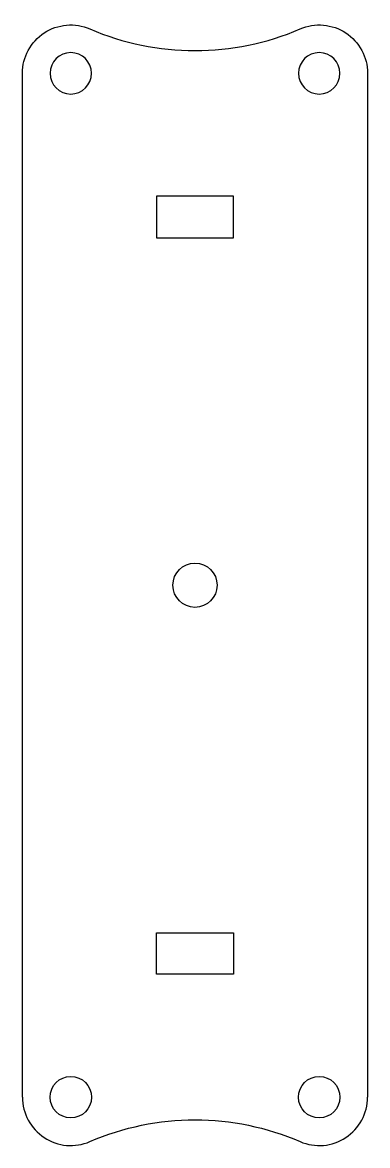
# Model space of a CAD drawing. Header units: millimetres. Extents: x -12.5 to 12.5, y -40.6 to 40.7.
import ezdxf

# ---------------------------------------------------------------- set-up
doc = ezdxf.new("R2010")
doc.units = ezdxf.units.MM
doc.layers.add('42', color=7, linetype='Continuous', true_color=0xffffff)

msp = doc.modelspace()

# ---------------------------------------------------------------- linework, layer by layer
at = {"layer": '42', "color": 163, "linetype": 'Continuous'}
for p, q in [((-12.5, -37.05), (-12.5, 37.05)), ((12.5, 37.05), (12.5, -37.05)), ((-2.8, 28.15), (-2.8, 25.15)), ((2.8, 28.15), (-2.8, 28.15)), ((2.8, 25.15), (2.8, 28.15)), ((-2.8, 25.15), (2.8, 25.15)), ((-2.8, -28.15), (-2.8, -25.15)), ((-2.8, -25.15), (2.8, -25.15)), ((2.8, -25.15), (2.8, -28.15)), ((2.8, -28.15), (-2.8, -28.15))]:
    msp.add_line(p, q, dxfattribs=at)
at = {"layer": '42', "color": 163, "linetype": 'Continuous', "extrusion": (0, 0, -1)}
for centre in [(9, 37.05), (-9, 37.05)]:
    msp.add_circle(centre, 1.5, dxfattribs=at)
at = {"layer": '42', "color": 163, "linetype": 'Continuous'}
for centre, radius in [((0, 0), 1.6), ((-9, -37.05), 1.5), ((9, -37.05), 1.5)]:
    msp.add_circle(centre, radius, dxfattribs=at)
at = {"layer": '42', "color": 163, "linetype": 'Continuous', "extrusion": (0, 0, -1)}
for centre, radius, start, end in [((9, 37.05), 3.5, 0, 113.34767), ((-9, 37.05), 3.5, 66.65233, 180), ((0, -57.9), 19.21, 66.65233, 113.34767)]:
    msp.add_arc(centre, radius, start, end, dxfattribs=at)
at = {"layer": '42', "color": 163, "linetype": 'Continuous'}
for centre, radius, start, end in [((0, 57.9), 19.21, 246.65233, 293.34767), ((-9, -37.05), 3.5, 180, 293.34767), ((9, -37.05), 3.5, 246.65233, 360)]:
    msp.add_arc(centre, radius, start, end, dxfattribs=at)

doc.saveas('drawing.dxf')
